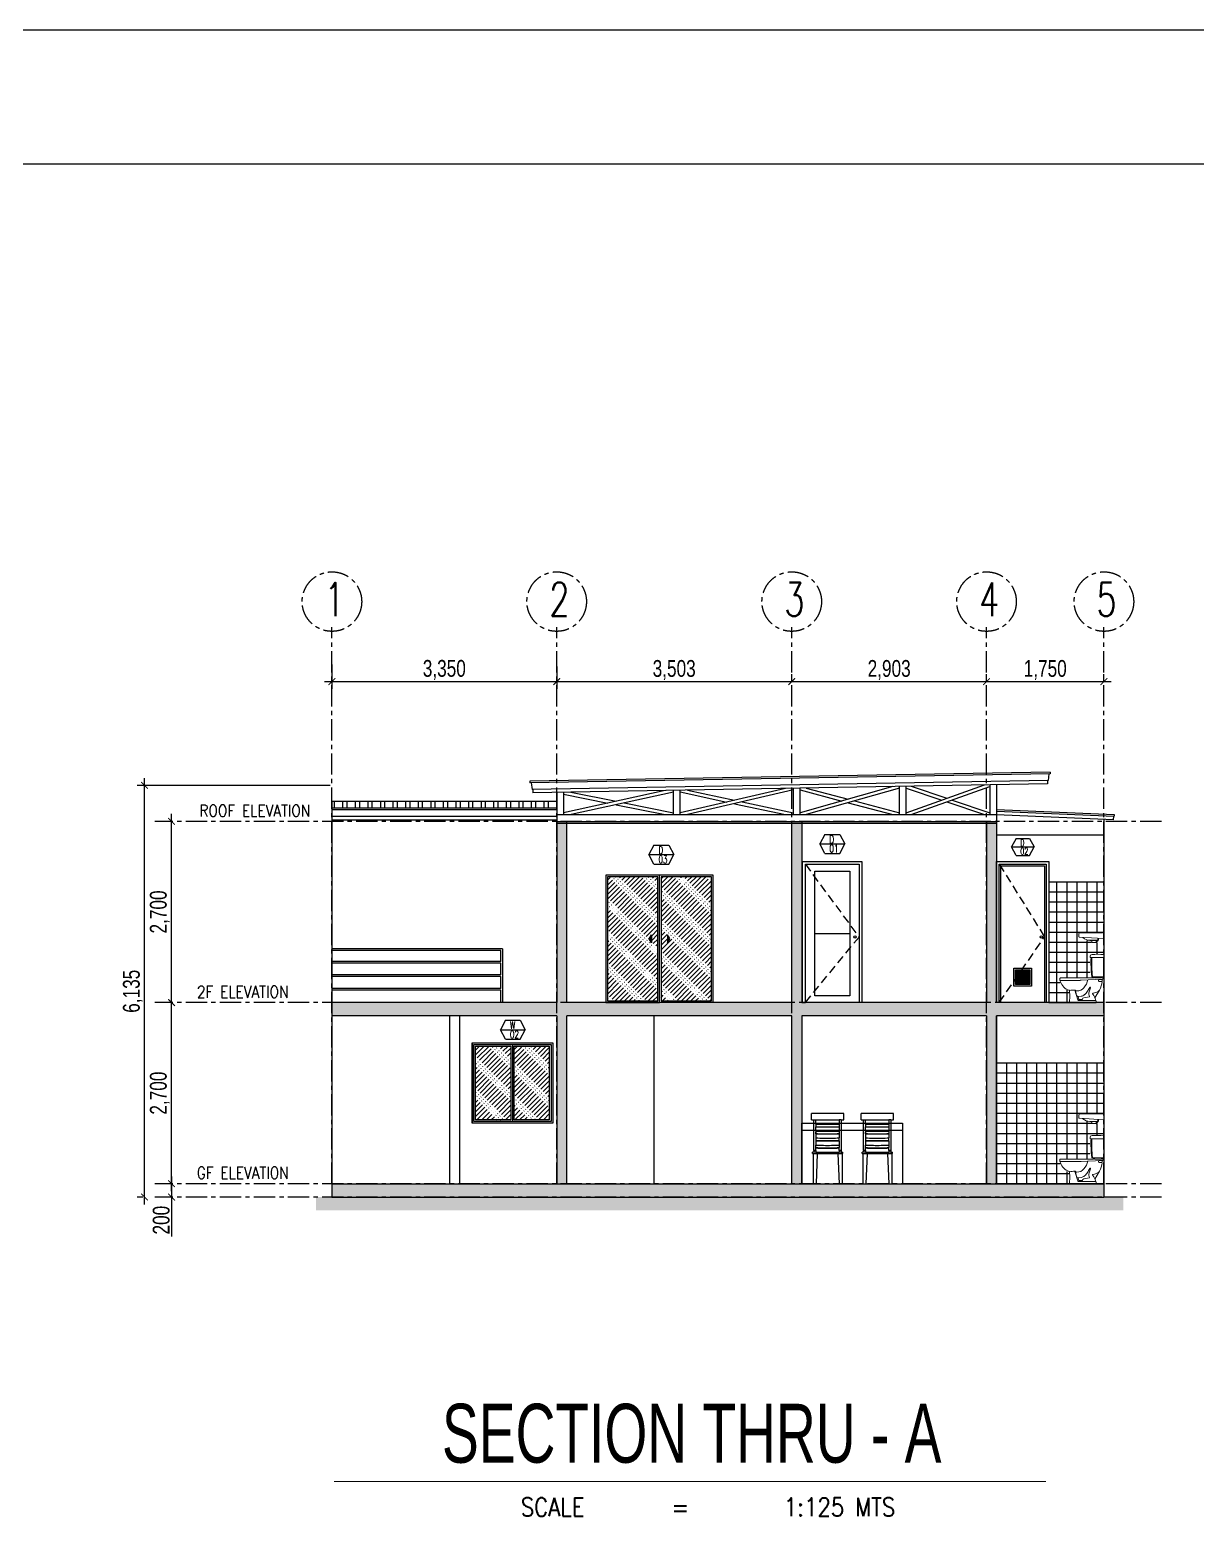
# Model space of a CAD drawing. Header units: millimetres. Extents: x -248340 to 456025, y 261499 to 1049645.
# Drawn here: x -99837 to -82436, y 400878 to 423032 of the extents above; entities that cross this region are included whole.
import ezdxf
from ezdxf.enums import TextEntityAlignment as Align

# ---------------------------------------------------------------- set-up
doc = ezdxf.new("R2010")
doc.units = ezdxf.units.MM
doc.header["$LTSCALE"] = 8
doc.header["$MEASUREMENT"] = 0
doc.header["$PDMODE"] = 3
doc.header["$PDSIZE"] = 0.3125
for name, pattern in [('CENTER', [50.8, 31.75, -6.35, 6.35, -6.35]), ('CONTINOUS', [0]), ('DASHED', [19.05, 12.7, -6.35])]:
    doc.linetypes.add(name, pattern=pattern)
doc.layers.get('0').update_dxf_attribs({"linetype": 'CONTINUOUS'})
doc.layers.get('DEFPOINTS').update_dxf_attribs({"color": 8, "linetype": 'CONTINUOUS'})
for name, color, linetype, lineweight in [('01', 1, 'CONTINUOUS', 0), ('ARTEFACTOS SANITARIOS', 1, 'CONTINUOUS', 0), ('DIM', 2, 'CONTINUOUS', 25), ('S_wall', 251, 'CONTINUOUS', 0)]:
    doc.layers.add(name, color=color, linetype=linetype, lineweight=lineweight)
for name, color, linetype in [('ar_furniture', 6, 'CONTINOUS'), ('ar_grid', 10, 'CENTER'), ('AR_ROOF', 7, 'CONTINUOUS'), ('ar_wall', 7, 'CONTINOUS'), ('MARK', 7, 'CONTINUOUS'), ('TEXT', 2, 'CONTINUOUS')]:
    doc.layers.add(name, color=color, linetype=linetype)
doc.layers.add('mv', color=30, linetype='CONTINUOUS', plot=False)
doc.styles.add('EN-SCL-DIM', font='swisscl.ttf')
doc.styles.add('ROMANS', font='ROMANS', dxfattribs={"width": 0.8, "bigfont": 'BIGFONT'})
doc.styles.get("Standard").update_dxf_attribs({"font": 'txt.shx', "width": 0.7, "bigfont": 'extfont.shx'})
doc.dimstyles.new('SC50', dxfattribs={"dimscale": 0.5, "dimtxt": 250, "dimasz": 200, "dimexe": 220, "dimexo": 50, "dimgap": 50, "dimtad": 1, "dimdec": 0, "dimrnd": 1, "dimzin": 0, "dimdsep": 46, "dimlunit": 6, "dimtxsty": 'EN-SCL-DIM', "dimblk": 'ARCHTICK', "dimcen": 100, "dimdle": 220, "dimclrd": 1, "dimclre": 1, "dimclrt": 3, "dimadec": 0, "dimazin": 0, "dimtfac": 1, "dimtdec": 0, "dimtofl": 0, "dimtmove": 0, "dimatfit": 3, "dimldrblk": 'OPEN90', "dimfxl": 1, "dimtolj": 1, "dimtzin": 0, "dimarcsym": 1})
pattern_1 = [(95, (-142353.13, 784341.83), (137.888, 115.70177), [18.75, -206.25]), (40, (-142353.13, 784341.83), (-157.49804, 108.44204), [15, -165]), (145.451444, (-142341.64, 784351.47), (-19.61004, 224.143805), [15.93505, -175.28553]), (91.1842, (-142388.49, 784377.18), (217.92335, 159.40344), [28.125, -309.375]), (141.635635, (-142370.33, 784390.47), (-6.97502, 337.42792), [23.90259, -262.92844]), (36.18416, (-142388.5, 784377.18), (-6.97502, 337.42792), [22.5, -247.5]), (66, (-142361.97, 784386.02), (176.692893, 34.34562), [18.75, -206.25]), (11, (-142361.97, 784386.02), (-85.17715, 171.20211), [15, -165]), (116.451445, (-142347.25, 784388.88), (91.51574, 205.54773), [15.93505, -175.28553]), (82.5, (-142353.13, 784341.826), (-56.698296, 60.997454), [0, -163, 0, -167.5, 0, -165.625]), (52.5, (-142353.13, 784341.83), (-23.218236, 116.227362), [0, -95.5, 0, -159.25, 0, -63.125]), (12.5, (-142392.55, 784302.405), (98.354542, 90.38019), [0, -62.5, 0, -195, 0, -258.75]), (2.5, (-142410.23, 784284.73), (85.397496, 120.78995), [0, -81.25, 0, -129.5, 0, -183.75])]
pattern_2 = [(45, (-142353.13, 784341.826), (-35.355339, 35.355339), [240, -30, 5, -30, 5, -30])]

# ---------------------------------------------------------------- blocks, each defined once
blk = doc.blocks.new('_ArchTick')
at = {"color": 0, "linetype": 'ByBlock', "const_width": 0.15}
blk.add_lwpolyline([(-0.5, -0.5), (0.5, 0.5)], dxfattribs=at)
blk = doc.blocks.new('*D1117')
at = {"layer": 'DEFPOINTS', "color": 0, "ltscale": 1.25, "transparency": 16777216}
for p in [(-97724, 408534), (-97724, 408534), (-97724, 405834)]:
    blk.add_point(p, dxfattribs=at)
at = {"layer": 'DIM', "color": 1, "lineweight": -2, "ltscale": 1.25, "transparency": 16777216}
for p, q in [((-97749, 408534), (-97834, 408534)), ((-97724, 405724), (-97724, 408644)), ((-97749, 405834), (-97834, 405834))]:
    blk.add_line(p, q, dxfattribs=at)
at = {"layer": 'DIM', "color": 1, "lineweight": -2, "ltscale": 1.25, "transparency": 16777216, "xscale": 100, "yscale": 100, "zscale": 100}
for p, rotation in [((-97724, 408534), 90), ((-97724, 405834), 270)]:
    blk.add_blockref('_ArchTick', p, dxfattribs=dict(at, rotation=rotation))
at = {"layer": 'DIM', "color": 3, "ltscale": 1.25, "transparency": 16777216, "insert": (-97898, 407184), "char_height": 125, "attachment_point": 5, "rotation": 90, "style": 'EN-SCL-DIM'}
blk.add_mtext('\\A1;{\\H2x;2,700}', dxfattribs=at)
blk = doc.blocks.new('_Open90')
at = {"color": 0, "linetype": 'ByBlock', "lineweight": -2}
for p, q in [((0, 0), (-1, 0)), ((-0.5, 0.5), (0, 0)), ((0, 0), (-0.5, -0.5))]:
    blk.add_line(p, q, dxfattribs=at)
blk = doc.blocks.new('*D1118')
at = {"layer": 'DEFPOINTS', "color": 0, "ltscale": 1.25, "transparency": 16777216}
for p in [(-97724, 411234), (-97724, 411234), (-97724, 408534)]:
    blk.add_point(p, dxfattribs=at)
at = {"layer": 'DIM', "color": 1, "lineweight": -2, "ltscale": 1.25, "transparency": 16777216}
for p, q in [((-97749, 411234), (-97834, 411234)), ((-97724, 408424), (-97724, 411344)), ((-97749, 408534), (-97834, 408534))]:
    blk.add_line(p, q, dxfattribs=at)
at = {"layer": 'DIM', "color": 1, "lineweight": -2, "ltscale": 1.25, "transparency": 16777216, "xscale": 100, "yscale": 100, "zscale": 100}
for p, rotation in [((-97724, 411234), 90), ((-97724, 408534), 270)]:
    blk.add_blockref('_ArchTick', p, dxfattribs=dict(at, rotation=rotation))
at = {"layer": 'DIM', "color": 3, "ltscale": 1.25, "transparency": 16777216, "insert": (-97898, 409884), "char_height": 125, "attachment_point": 5, "rotation": 90, "style": 'EN-SCL-DIM'}
blk.add_mtext('\\A1;{\\H2x;2,700}', dxfattribs=at)
blk = doc.blocks.new('*D1119')
at = {"layer": 'DEFPOINTS', "color": 0, "ltscale": 1.25, "transparency": 16777216}
for p in [(-98126, 411770), (-95333, 411770), (-98126, 405635)]:
    blk.add_point(p, dxfattribs=at)
at = {"layer": 'DIM', "color": 1, "lineweight": -2, "ltscale": 1.25, "transparency": 16777216}
for p, q in [((-98126, 405525), (-98126, 411880)), ((-95358, 411770), (-98236, 411770)), ((-98151, 405635), (-98236, 405635))]:
    blk.add_line(p, q, dxfattribs=at)
at = {"layer": 'DIM', "color": 1, "lineweight": -2, "ltscale": 1.25, "transparency": 16777216, "xscale": 100, "yscale": 100, "zscale": 100}
for p, rotation in [((-98126, 411770), 90), ((-98126, 405635), 270)]:
    blk.add_blockref('_ArchTick', p, dxfattribs=dict(at, rotation=rotation))
at = {"layer": 'DIM', "color": 3, "ltscale": 1.25, "transparency": 16777216, "insert": (-98300, 408702), "char_height": 125, "attachment_point": 5, "rotation": 90, "style": 'EN-SCL-DIM'}
blk.add_mtext('\\A1;{\\H2x;6,135}', dxfattribs=at)
blk = doc.blocks.new('A$C107202A6')
at = {"layer": '01', "linetype": 'Continuous', "ltscale": 20}
for p, q in [((0, 164), (0, 66)), ((3, 63), (401, 88)), ((5, 169), (10, 169)), ((17, 169), (17, 169)), ((27, 159), (397, 159)), ((89, 46), (87, 68)), ((100, 48), (98, 69)), ((103, 22), (123, 10)), ((109, 33), (120, 27)), ((119, 37), (232, 37)), ((120, 35), (230, 35)), ((126, 19), (127, 9)), ((130, 0), (196, 0)), ((199, 27), (199, 2)), ((231, 36), (231, 35)), ((401, 88), (348, 82)), ((410, 146), (410, 97))]:
    blk.add_line(p, q, dxfattribs=at)
for centre, radius, start, end in [((5, 164), 5, 90, 180), ((2, 66), 2.5, 180, 273.5), ((10, 159), 10, 30, 90), ((27, 169), 10, 210, 270), ((117, 46), 28, 180.6096, 240), ((120, 50), 20, 185.6892, 238.2264), ((120, 50), 20, 185.6892, 211.9747), ((111, 47), 10, 200.5494, 263.2998), ((111, 45), 10, 211.9747, 264.7883), ((116, 95), 58.7, 263.2998, 272.9882), ((122, 165), 131, 264.7883, 268.7176), ((115, 17), 11.2, 10.3668, 61.0602), ((118, 2), 10, 3.9081, 60), ((130, 2), 2.5, 183.9081, 270), ((196, 2), 2.5, 270, 358.5137), ((207, 27), 7.5, 90, 178.5137), ((230, 36), 1, 270, 0.8832), ((232, 36), 1, 92.1679, 180.8832), ((225, 216), 180, 272.1679, 310.5262), ((349, 72), 10, 96, 130.5262), ((397, 146), 12.7, 0, 90), ((400, 97), 9.5, 273.5, 0)]:
    blk.add_arc(centre, radius, start, end, dxfattribs=at)
blk = doc.blocks.new('Inod_Hydra lateral')
at = {"linetype": 'Continuous'}
for p, q in [((-0.315, 0.676), (-0.315, 0.712)), ((-0.315, 0.671), (-0.315, 0.398)), ((-0.312, 0.673), (-0.107, 0.673)), ((-0.312, 0.673), (-0.123, 0.673)), ((-0.303, 0.386), (-0.138, 0.386)), ((-0.298, 0.354), (-0.298, 0.379)), ((0.024, 0.335), (-0.293, 0.349)), ((-0.289, 0.347), (-0.289, 0.349)), ((-0.245, 0.347), (-0.289, 0.347)), ((-0.285, 0.316), (-0.245, 0.316)), ((-0.273, 0.369), (-0.184, 0.369)), ((-0.235, 0.326), (-0.235, 0.337)), ((-0.15, 0.369), (0.331, 0.369)), ((0.343, 0.333), (0.039, 0.333)), ((-0.25, 0.189), (-0.181, 0.07)), ((0.199, 0), (-0.199, 0)), ((0.063, 0.034), (-0.191, 0.034)), ((-0.015, 0.073), (-0.099, 0.088)), ((0.054, 0.049), (0.013, 0.049)), ((0.026, 0.095), (0.079, 0.09)), ((0.058, 0.052), (0.069, 0.088)), ((0.075, 0.043), (0.117, 0.186)), ((0.088, 0.175), (0.101, 0.175)), ((0.115, 0.187), (0.106, 0.177)), ((0.195, 0.109), (0.197, 0.176)), ((0.199, 0), (0.195, 0.109))]:
    blk.add_line(p, q, dxfattribs=at)
for centre, radius, start, end in [((-0.308, 0.712), 0.0065, 94.1046, 180), ((-0.312, 0.676), 0.0025, 180, 270), ((-0.312, 0.671), 0.0025, 90, 180), ((-0.214, -0.604), 1.325, 86.6843, 94.1046), ((-2.14, 0.599), 2.008, 354.0535, 2.1008), ((-0.138, 0.692), 0.0274, 16.132, 88.9929), ((-2.129, 0.599), 2.008, 354.0535, 2.1008), ((-0.135, 0.694), 0.0245, 300.4592, 301.0027), ((-0.197, 0.673), 0.09, 0, 17.3904), ((-0.303, 0.398), 0.012, 180, 270), ((-0.291, 0.379), 0.0065, 357.5731, 186.7437), ((-0.293, 0.354), 0.005, 180, 267.5), ((-0.249, 0.336), 0.0409, 164.0001, 208.7742), ((-0.272, 0.381), 0.0125, 189.9672, 266.0547), ((0.007, 0.328), 0.293, 182.4709, 208.4948), ((-0.245, 0.337), 0.01, 0, 87.5), ((-0.245, 0.326), 0.01, 270, 0), ((-0.184, 0.379), 0.0107, 267.3041, 7.4657), ((-0.167, 0.38), 0.00557, 7.9882, 175.8253), ((-0.151, 0.38), 0.0113, 174.2074, 271.3864), ((-0.138, 0.392), 0.006, 270, 354.0535), ((-0.108, 0.226), 0.0064, 30, 198), ((0.248, 0.302), 0.37, 192.2584, 201.9391), ((0.742, 0.677), 0.956, 207.9867, 212.0133), ((0.198, 0.406), 0.281, 193.424, 220.8288), ((0.083, 0.301), 0.126, 218.5782, 272.247), ((0.025, 0.302), 0.0331, 72.2543, 91.3308), ((0.039, 0.344), 0.0107, 250.6238, 271.3268), ((0.149, 0.371), 0.194, 286.31, 342.3541), ((0.332, 0.36), 0.00924, 15.4286, 97.0264), ((0.38, 0.302), 0.048, 142.8736, 168.465), ((0.281, 0.344), 0.0625, 350.5054, 16.9979), ((0.338, 0.334), 0.005, 322.8736, 350.5054), ((-0.205, 0.213), 0.051, 208.4948, 243.8789), ((-0.08, 0.469), 0.336, 243.8789, 257.5583), ((-0.087, 0.002), 0.112, 161.5555, 180.8176), ((-0.191, 0.036), 0.0025, 105.7222, 161.5555), ((-0.192, 0.041), 0.0025, 285.7222, 348.5447), ((-0.001, 0.002), 0.192, 139.5225, 168.5447), ((-0.154, 0.133), 0.0085, 319.5225, 77.5583), ((-0.098, 0.09), 0.0025, 144.6063, 260), ((-0.157, 0.132), 0.069, 324.6063, 27.6807), ((0.102, 0.269), 0.198, 210, 229.3607), ((0.034, 0.179), 0.0845, 224.6343, 265), ((-0.019, 0.049), 0.025, 14.0297, 80), ((0.013, 0.056), 0.008, 194.0297, 270), ((0.054, 0.053), 0.005, 270, 344), ((0.063, 0.046), 0.0125, 270, 344), ((0.066, 0.089), 0.0025, 344, 85), ((0.079, 0.097), 0.0075, 265, 337.5224), ((-0.288, 0.24), 0.402, 338.8606, 350.6878), ((0.101, 0.183), 0.0075, 271.1235, 316.6131), ((0.12, 0.181), 0.0075, 90.8027, 127.232), ((0.125, -0.203), 0.391, 79.0808, 90.8027), ((0.207, 0.176), 0.0095, 113.3794, 178)]:
    blk.add_arc(centre, radius, start, end, dxfattribs=at)
blk = doc.blocks.new('door1')
at = {"layer": 'AR_ROOF', "linetype": 'DASHED', "ltscale": 1.25}
for p in [(61783, -376434), (61784, -378494)]:
    blk.add_line(p, (62583, -377518), dxfattribs=at)
at = {"layer": 'ar_wall', "ltscale": 1.25}
for p, q in [((61743, -378496), (61743, -376394)), ((61743, -376394), (62623, -376394)), ((62623, -376394), (62623, -378496)), ((61783, -378496), (61783, -376434)), ((61783, -376434), (62583, -376434)), ((61924, -378394), (61924, -376534)), ((61924, -376534), (62444, -376534)), ((62444, -376534), (62444, -378394)), ((62583, -376434), (62583, -378496)), ((61924, -377464), (62444, -377464)), ((62623, -378496), (61743, -378496)), ((62444, -378394), (61924, -378394))]:
    blk.add_line(p, q, dxfattribs=at)
blk.add_circle((62522, -377517), 17.6, dxfattribs=at)
blk = doc.blocks.new('A$C7e3faef8')
at = {"layer": 'ar_furniture'}
for p, q in [((0, 0.953), (0, 1.045)), ((0.483, 1.045), (0, 1.045)), ((0, 0.953), (0.038, 0.953)), ((0.038, 0.493), (0.038, 0.953)), ((0.038, 0.953), (0.067, 0.953)), ((0.067, 0.886), (0.067, 0.953)), ((0.067, 0.953), (0.416, 0.953)), ((0.416, 0.953), (0.416, 0.683)), ((0.444, 0.953), (0.416, 0.953)), ((0.444, 0.953), (0.483, 0.953)), ((0.444, 0.953), (0.444, 0.493)), ((0.483, 0.953), (0.483, 1.045)), ((0.065, 0.746), (0.065, 0.768)), ((0.067, 0.886), (0.094, 0.885)), ((0.067, 0.886), (0.067, 0.848)), ((0.067, 0.848), (0.094, 0.847)), ((0.067, 0.847), (0.067, 0.848)), ((0.067, 0.847), (0.094, 0.846)), ((0.067, 0.784), (0.067, 0.847)), ((0.067, 0.784), (0.094, 0.783)), ((0.067, 0.784), (0.067, 0.746)), ((0.067, 0.746), (0.094, 0.746)), ((0.067, 0.744), (0.067, 0.746)), ((0.067, 0.744), (0.094, 0.743)), ((0.067, 0.744), (0.067, 0.683)), ((0.067, 0.683), (0.096, 0.682)), ((0.067, 0.683), (0.067, 0.646)), ((0.094, 0.885), (0.123, 0.885)), ((0.094, 0.847), (0.123, 0.847)), ((0.094, 0.846), (0.123, 0.846)), ((0.094, 0.783), (0.123, 0.783)), ((0.094, 0.746), (0.123, 0.745)), ((0.094, 0.743), (0.123, 0.742)), ((0.096, 0.682), (0.125, 0.681)), ((0.123, 0.885), (0.152, 0.885)), ((0.123, 0.847), (0.152, 0.847)), ((0.123, 0.846), (0.152, 0.846)), ((0.123, 0.783), (0.152, 0.782)), ((0.123, 0.745), (0.152, 0.745)), ((0.123, 0.742), (0.152, 0.742)), ((0.125, 0.681), (0.154, 0.68)), ((0.152, 0.885), (0.181, 0.885)), ((0.152, 0.847), (0.181, 0.847)), ((0.152, 0.846), (0.181, 0.846)), ((0.152, 0.782), (0.181, 0.782)), ((0.152, 0.745), (0.181, 0.744)), ((0.152, 0.742), (0.181, 0.741)), ((0.154, 0.68), (0.183, 0.68)), ((0.181, 0.885), (0.21, 0.885)), ((0.181, 0.847), (0.21, 0.847)), ((0.181, 0.846), (0.21, 0.846)), ((0.181, 0.782), (0.21, 0.782)), ((0.181, 0.744), (0.21, 0.744)), ((0.181, 0.741), (0.21, 0.741)), ((0.183, 0.68), (0.212, 0.679)), ((0.21, 0.885), (0.24, 0.885)), ((0.21, 0.847), (0.24, 0.847)), ((0.21, 0.846), (0.24, 0.846)), ((0.21, 0.782), (0.24, 0.782)), ((0.21, 0.744), (0.24, 0.744)), ((0.21, 0.741), (0.24, 0.741)), ((0.212, 0.679), (0.241, 0.679)), ((0.24, 0.885), (0.269, 0.885)), ((0.24, 0.847), (0.269, 0.847)), ((0.24, 0.846), (0.269, 0.846)), ((0.24, 0.782), (0.269, 0.782)), ((0.24, 0.744), (0.269, 0.744)), ((0.24, 0.741), (0.269, 0.741)), ((0.241, 0.679), (0.271, 0.679)), ((0.269, 0.885), (0.298, 0.885)), ((0.269, 0.847), (0.298, 0.847)), ((0.269, 0.846), (0.298, 0.846)), ((0.269, 0.782), (0.298, 0.782)), ((0.269, 0.744), (0.298, 0.744)), ((0.269, 0.741), (0.298, 0.741)), ((0.271, 0.679), (0.3, 0.68)), ((0.298, 0.885), (0.327, 0.885)), ((0.298, 0.847), (0.327, 0.847)), ((0.298, 0.846), (0.327, 0.846)), ((0.298, 0.782), (0.327, 0.782)), ((0.298, 0.744), (0.327, 0.745)), ((0.298, 0.741), (0.327, 0.742)), ((0.3, 0.68), (0.329, 0.68)), ((0.327, 0.885), (0.356, 0.885)), ((0.327, 0.847), (0.356, 0.847)), ((0.327, 0.846), (0.356, 0.846)), ((0.327, 0.782), (0.356, 0.783)), ((0.327, 0.745), (0.356, 0.745)), ((0.327, 0.742), (0.356, 0.742)), ((0.329, 0.68), (0.358, 0.681)), ((0.356, 0.885), (0.385, 0.885)), ((0.356, 0.847), (0.385, 0.847)), ((0.356, 0.846), (0.385, 0.846)), ((0.356, 0.783), (0.385, 0.783)), ((0.356, 0.745), (0.385, 0.746)), ((0.356, 0.742), (0.385, 0.743)), ((0.358, 0.681), (0.387, 0.682)), ((0.385, 0.885), (0.414, 0.886)), ((0.385, 0.847), (0.414, 0.848)), ((0.385, 0.846), (0.414, 0.847)), ((0.385, 0.783), (0.414, 0.784)), ((0.385, 0.746), (0.414, 0.746)), ((0.385, 0.743), (0.414, 0.744)), ((0.387, 0.682), (0.416, 0.683)), ((0.414, 0.886), (0.414, 0.848)), ((0.414, 0.847), (0.414, 0.848)), ((0.414, 0.784), (0.414, 0.746)), ((0.414, 0.744), (0.414, 0.746)), ((0.416, 0.646), (0.416, 0.683)), ((0.016, 0.451), (0.016, 0.47)), ((0.038, 0.47), (0.016, 0.47)), ((0.016, 0.451), (0.026, 0.451)), ((0.026, 0.451), (0.089, 0.451)), ((0.026, 0.451), (0.026, 0)), ((0.067, 0.493), (0.038, 0.493)), ((0.038, 0.493), (0.038, 0.47)), ((0.067, 0.47), (0.038, 0.47)), ((0.067, 0.646), (0.096, 0.645)), ((0.067, 0.646), (0.067, 0.641)), ((0.067, 0.641), (0.096, 0.64)), ((0.067, 0.641), (0.067, 0.576)), ((0.067, 0.576), (0.096, 0.575)), ((0.067, 0.54), (0.067, 0.576)), ((0.067, 0.54), (0.096, 0.538)), ((0.067, 0.534), (0.067, 0.54)), ((0.067, 0.534), (0.096, 0.532)), ((0.067, 0.493), (0.067, 0.534)), ((0.067, 0.493), (0.067, 0.47)), ((0.067, 0.47), (0.416, 0.47)), ((0.089, 0.451), (0.07, 0)), ((0.089, 0.451), (0.393, 0.451)), ((0.096, 0.645), (0.125, 0.644)), ((0.096, 0.64), (0.125, 0.639)), ((0.096, 0.575), (0.125, 0.573)), ((0.096, 0.538), (0.125, 0.537)), ((0.096, 0.532), (0.125, 0.531)), ((0.125, 0.644), (0.154, 0.643)), ((0.125, 0.639), (0.154, 0.639)), ((0.125, 0.573), (0.154, 0.572)), ((0.125, 0.537), (0.154, 0.536)), ((0.125, 0.531), (0.154, 0.53)), ((0.154, 0.643), (0.183, 0.643)), ((0.154, 0.639), (0.183, 0.638)), ((0.154, 0.572), (0.183, 0.572)), ((0.154, 0.536), (0.183, 0.535)), ((0.154, 0.53), (0.183, 0.529)), ((0.183, 0.643), (0.212, 0.642)), ((0.183, 0.638), (0.212, 0.638)), ((0.183, 0.572), (0.212, 0.571)), ((0.183, 0.535), (0.212, 0.535)), ((0.183, 0.529), (0.212, 0.529)), ((0.212, 0.642), (0.241, 0.642)), ((0.212, 0.638), (0.241, 0.638)), ((0.212, 0.571), (0.241, 0.571)), ((0.212, 0.535), (0.241, 0.535)), ((0.212, 0.529), (0.241, 0.529)), ((0.241, 0.642), (0.271, 0.642)), ((0.241, 0.638), (0.271, 0.638)), ((0.241, 0.571), (0.271, 0.571)), ((0.241, 0.535), (0.271, 0.535)), ((0.241, 0.529), (0.271, 0.529)), ((0.271, 0.642), (0.3, 0.643)), ((0.271, 0.638), (0.3, 0.638)), ((0.271, 0.571), (0.3, 0.572)), ((0.271, 0.535), (0.3, 0.535)), ((0.271, 0.529), (0.3, 0.529)), ((0.3, 0.643), (0.329, 0.643)), ((0.3, 0.638), (0.329, 0.639)), ((0.3, 0.572), (0.329, 0.572)), ((0.3, 0.535), (0.329, 0.536)), ((0.3, 0.529), (0.329, 0.53)), ((0.329, 0.643), (0.358, 0.644)), ((0.329, 0.639), (0.358, 0.639)), ((0.329, 0.572), (0.358, 0.573)), ((0.329, 0.536), (0.358, 0.537)), ((0.329, 0.53), (0.358, 0.531)), ((0.358, 0.644), (0.387, 0.645)), ((0.358, 0.639), (0.387, 0.64)), ((0.358, 0.573), (0.387, 0.575)), ((0.358, 0.537), (0.387, 0.538)), ((0.358, 0.531), (0.387, 0.532)), ((0.387, 0.645), (0.416, 0.646)), ((0.387, 0.64), (0.416, 0.641)), ((0.387, 0.575), (0.416, 0.576)), ((0.387, 0.538), (0.416, 0.54)), ((0.387, 0.532), (0.416, 0.534)), ((0.393, 0.451), (0.413, 0)), ((0.393, 0.451), (0.457, 0.451)), ((0.416, 0.641), (0.416, 0.646)), ((0.416, 0.641), (0.416, 0.576)), ((0.416, 0.576), (0.416, 0.54)), ((0.416, 0.534), (0.416, 0.54)), ((0.416, 0.493), (0.416, 0.534)), ((0.416, 0.493), (0.416, 0.47)), ((0.444, 0.493), (0.416, 0.493)), ((0.444, 0.47), (0.416, 0.47)), ((0.444, 0.493), (0.444, 0.47)), ((0.444, 0.47), (0.467, 0.47)), ((0.457, 0.451), (0.457, 0)), ((0.457, 0.451), (0.467, 0.451)), ((0.467, 0.451), (0.467, 0.47)), ((0.026, 0), (0.07, 0)), ((0.413, 0), (0.457, 0))]:
    blk.add_line(p, q, dxfattribs=at)
blk = doc.blocks.new('D2')
at = {"layer": 'AR_ROOF', "linetype": 'DASHED', "ltscale": 1.25}
for p in [(65795, -376434), (65795, -378494)]:
    blk.add_line(p, (66470, -377518), dxfattribs=at)
at = {"layer": 'ar_wall', "ltscale": 1.25}
for p, q in [((65755, -378496), (65755, -376394)), ((65755, -376394), (66535, -376394)), ((66535, -376394), (66535, -378496)), ((65795, -378496), (65795, -376434)), ((65795, -376434), (66495, -376434)), ((65820, -378496), (65820, -376459)), ((65820, -376459), (66470, -376459)), ((66470, -376459), (66470, -378496)), ((66495, -376434), (66495, -378496)), ((66039, -378022), (66251, -378022)), ((66039, -378036), (66251, -378036)), ((66039, -378050), (66251, -378050)), ((66039, -378065), (66251, -378065)), ((66039, -378079), (66251, -378079)), ((66039, -378093), (66251, -378093)), ((66039, -378108), (66251, -378108)), ((66039, -378122), (66251, -378122)), ((66039, -378137), (66251, -378137)), ((66039, -378151), (66251, -378151)), ((66039, -378165), (66251, -378165)), ((66039, -378180), (66251, -378180)), ((66039, -378194), (66251, -378194)), ((66039, -378208), (66251, -378208)), ((66039, -378223), (66251, -378223)), ((66535, -378496), (65755, -378496))]:
    blk.add_line(p, q, dxfattribs=at)
for points in [[(66014, -377982), (66276, -377982), (66276, -378251), (66014, -378251)], [(66039, -378007), (66251, -378007), (66251, -378226), (66039, -378226)]]:
    blk.add_lwpolyline(points, close=True, dxfattribs=at)
blk.add_circle((66422, -377517), 17.6, dxfattribs=at)
blk = doc.blocks.new('*D1126')
at = {"layer": 'DEFPOINTS', "color": 0, "ltscale": 1.25, "transparency": 16777216}
for p in [(-97724, 405834), (-97724, 405634), (-97724, 405634)]:
    blk.add_point(p, dxfattribs=at)
at = {"layer": 'DIM', "color": 1, "lineweight": -2, "ltscale": 1.25, "transparency": 16777216}
for p, q in [((-97724, 405944), (-97724, 405634)), ((-97749, 405834), (-97834, 405834)), ((-97749, 405634), (-97834, 405634)), ((-97724, 405634), (-97724, 405048))]:
    blk.add_line(p, q, dxfattribs=at)
at = {"layer": 'DIM', "color": 1, "lineweight": -2, "ltscale": 1.25, "transparency": 16777216, "xscale": 100, "yscale": 100, "zscale": 100}
for p, rotation in [((-97724, 405834), 90), ((-97724, 405634), 270)]:
    blk.add_blockref('_ArchTick', p, dxfattribs=dict(at, rotation=rotation))
at = {"layer": 'DIM', "color": 3, "ltscale": 1.25, "transparency": 16777216, "insert": (-97877, 405291), "char_height": 125, "attachment_point": 5, "rotation": 90, "style": 'EN-SCL-DIM'}
blk.add_mtext('\\A1;{\\H2x;200}', dxfattribs=at)
blk = doc.blocks.new('*D1120')
at = {"layer": 'DEFPOINTS', "color": 0, "ltscale": 1.25, "transparency": 16777216}
for p in [(-95333, 413597), (-91983, 413566), (-91983, 413317)]:
    blk.add_point(p, dxfattribs=at)
at = {"layer": 'DIM', "color": 1, "lineweight": -2, "ltscale": 1.25, "transparency": 16777216}
for p, q in [((-95333, 413572), (-95333, 413207)), ((-91983, 413541), (-91983, 413207)), ((-95443, 413317), (-91873, 413317))]:
    blk.add_line(p, q, dxfattribs=at)
at = {"layer": 'DIM', "color": 1, "lineweight": -2, "ltscale": 1.25, "transparency": 16777216, "xscale": 100, "yscale": 100, "zscale": 100, "rotation": 180}
blk.add_blockref('_ArchTick', (-95333, 413317), dxfattribs=at)
at = {"layer": 'DIM', "color": 1, "lineweight": -2, "ltscale": 1.25, "transparency": 16777216, "xscale": 100, "yscale": 100, "zscale": 100}
blk.add_blockref('_ArchTick', (-91983, 413317), dxfattribs=at)
at = {"layer": 'DIM', "color": 3, "ltscale": 1.25, "transparency": 16777216, "insert": (-93658, 413491), "char_height": 125, "attachment_point": 5, "style": 'EN-SCL-DIM'}
blk.add_mtext('\\A1;{\\H2x;3,350}', dxfattribs=at)
blk = doc.blocks.new('*D1127')
at = {"layer": 'DEFPOINTS', "color": 0, "ltscale": 1.25, "transparency": 16777216}
for p in [(-91983, 413317), (-88480, 413317), (-88480, 413317)]:
    blk.add_point(p, dxfattribs=at)
at = {"layer": 'DIM', "color": 1, "lineweight": -2, "ltscale": 1.25, "transparency": 16777216}
for p, q in [((-88480, 413342), (-88480, 413427)), ((-92093, 413317), (-88370, 413317)), ((-91983, 413292), (-91983, 413207))]:
    blk.add_line(p, q, dxfattribs=at)
at = {"layer": 'DIM', "color": 1, "lineweight": -2, "ltscale": 1.25, "transparency": 16777216, "xscale": 100, "yscale": 100, "zscale": 100, "rotation": 180}
blk.add_blockref('_ArchTick', (-91983, 413317), dxfattribs=at)
at = {"layer": 'DIM', "color": 1, "lineweight": -2, "ltscale": 1.25, "transparency": 16777216, "xscale": 100, "yscale": 100, "zscale": 100}
blk.add_blockref('_ArchTick', (-88480, 413317), dxfattribs=at)
at = {"layer": 'DIM', "color": 3, "ltscale": 1.25, "transparency": 16777216, "insert": (-90232, 413490), "char_height": 125, "attachment_point": 5, "style": 'EN-SCL-DIM'}
blk.add_mtext('\\A1;{\\H2x;3,503}', dxfattribs=at)
blk = doc.blocks.new('*D1128')
at = {"layer": 'DEFPOINTS', "color": 0, "ltscale": 1.25, "transparency": 16777216}
for p in [(-88480, 413317), (-85577, 413317), (-85577, 413317)]:
    blk.add_point(p, dxfattribs=at)
at = {"layer": 'DIM', "color": 1, "lineweight": -2, "ltscale": 1.25, "transparency": 16777216}
for p, q in [((-88480, 413342), (-88480, 413427)), ((-85577, 413342), (-85577, 413427)), ((-88590, 413317), (-85467, 413317))]:
    blk.add_line(p, q, dxfattribs=at)
at = {"layer": 'DIM', "color": 1, "lineweight": -2, "ltscale": 1.25, "transparency": 16777216, "xscale": 100, "yscale": 100, "zscale": 100, "rotation": 180}
blk.add_blockref('_ArchTick', (-88480, 413317), dxfattribs=at)
at = {"layer": 'DIM', "color": 1, "lineweight": -2, "ltscale": 1.25, "transparency": 16777216, "xscale": 100, "yscale": 100, "zscale": 100}
blk.add_blockref('_ArchTick', (-85577, 413317), dxfattribs=at)
at = {"layer": 'DIM', "color": 3, "ltscale": 1.25, "transparency": 16777216, "insert": (-87028, 413490), "char_height": 125, "attachment_point": 5, "style": 'EN-SCL-DIM'}
blk.add_mtext('\\A1;{\\H2x;2,903}', dxfattribs=at)
blk = doc.blocks.new('*D1129')
at = {"layer": 'DEFPOINTS', "color": 0, "ltscale": 1.25, "transparency": 16777216}
for p in [(-85577, 413317), (-83827, 413317), (-83827, 413317)]:
    blk.add_point(p, dxfattribs=at)
at = {"layer": 'DIM', "color": 1, "lineweight": -2, "ltscale": 1.25, "transparency": 16777216}
for p, q in [((-85577, 413342), (-85577, 413427)), ((-83827, 413342), (-83827, 413427)), ((-85687, 413317), (-83717, 413317))]:
    blk.add_line(p, q, dxfattribs=at)
at = {"layer": 'DIM', "color": 1, "lineweight": -2, "ltscale": 1.25, "transparency": 16777216, "xscale": 100, "yscale": 100, "zscale": 100, "rotation": 180}
blk.add_blockref('_ArchTick', (-85577, 413317), dxfattribs=at)
at = {"layer": 'DIM', "color": 1, "lineweight": -2, "ltscale": 1.25, "transparency": 16777216, "xscale": 100, "yscale": 100, "zscale": 100}
blk.add_blockref('_ArchTick', (-83827, 413317), dxfattribs=at)
at = {"layer": 'DIM', "color": 3, "ltscale": 1.25, "transparency": 16777216, "insert": (-84702, 413490), "char_height": 125, "attachment_point": 5, "style": 'EN-SCL-DIM'}
blk.add_mtext('\\A1;{\\H2x;1,750}', dxfattribs=at)

msp = doc.modelspace()

# ---------------------------------------------------------------- hatches: boundary and pattern name
at = {"layer": 'ar_wall', "ltscale": 1.25, "true_color": 0x939598}
h = msp.add_hatch(dxfattribs=at)
h.set_pattern_fill('ANSI32', color=252, scale=500, angle=45)
h.set_pattern_definition([(90, (-215168.88, 800206.1), (-187.5, 0), []), (90, (-215106.38, 800268.6), (-187.5, 0), [])])
h.paths.add_polyline_path([(-91982.991, 411534.203), (-95332.991, 411534.203), (-95332.991, 411434.203), (-91982.991, 411434.203)])
h = msp.add_hatch(dxfattribs=at)
h.set_pattern_fill('AR-CONC', color=252, scale=25, angle=45)
h.set_pattern_definition(pattern_1)
h.paths.add_polyline_path([(-83826.591, 408534.203), (-85426.591, 408534.203), (-95332.991, 408534.203), (-95332.991, 408334.203), (-91982.991, 408334.203), (-91982.991, 405834.203), (-91832.991, 405834.203), (-91832.991, 408334.203), (-88479.791, 408334.203), (-88479.791, 405834.203), (-88329.791, 405834.203), (-88329.791, 406734.203), (-88329.791, 408334.203), (-85576.591, 408334.203), (-85576.591, 405834.203), (-85426.591, 405834.203), (-85426.591, 407634.203), (-85426.591, 407834.203), (-85426.591, 408334.203), (-83826.591, 408334.203)])
h.paths.add_polyline_path([(-85426.591, 411234.203), (-85576.591, 411234.203), (-85576.591, 408534.203), (-85426.591, 408534.203)])
h.paths.add_polyline_path([(-91832.991, 411234.203), (-91982.991, 411234.203), (-91982.991, 408534.203), (-91832.991, 408534.203)])
h.paths.add_polyline_path([(-88329.791, 411234.203), (-88479.791, 411234.203), (-88479.791, 408534.203), (-88329.791, 408534.203)])
h = msp.add_hatch(dxfattribs=at)
h.set_pattern_fill('ACAD_ISO05W100', color=252, scale=10, angle=45)
h.set_pattern_definition(pattern_2)
h.paths.add_polyline_path([(-90475.991, 410409.203), (-91225.991, 410409.203), (-91225.991, 408559.203), (-90475.991, 408559.203)])
h.paths.add_polyline_path([(-90571.731, 409543.168), (-90571.731, 409423.512), (-90603.608, 409483.34)], flags=16)
h.paths.add_polyline_path([(-89675.991, 410409.203), (-90425.991, 410409.203), (-90425.991, 408559.203), (-89675.991, 408559.203)])
h.paths.add_polyline_path([(-90330.252, 409543.168), (-90298.375, 409483.34), (-90330.252, 409423.512)], flags=16)
h = msp.add_hatch(dxfattribs=at)
h.set_pattern_fill('ANSI37', color=252, scale=1200, angle=45)
h.set_pattern_definition([(90, (-85426.59, 408534.2), (-150, 0), []), (180, (-85426.59, 408534.2), (-1e-14, -150), [])])
edge = h.paths.add_edge_path()
edge.add_line((-83826.591, 409429.737), (-83944.264, 409429.737))
edge.add_arc((-83945.861, 409431.376), 2.289, 270, 314.2568517, ccw=False)
edge.add_line((-83945.861, 409429.087), (-84006.07, 409429.087))
edge.add_line((-84006.07, 409429.087), (-84007.667, 409429.737))
edge.add_line((-84007.667, 409429.737), (-84192.99, 409509.127))
edge.add_line((-84192.99, 409509.127), (-84194.122, 409509.246))
edge.add_arc((-84193.213, 409517.894), 8.696, 180, 264, ccw=False)
edge.add_line((-84201.909, 409517.894), (-84201.909, 409563.012))
edge.add_arc((-84190.284, 409563.012), 11.626, 162.5591733, 180, ccw=False)
edge.add_line((-84201.375, 409566.496), (-84201.909, 409582.451))
edge.add_line((-84201.909, 409582.451), (-83840.221, 409582.451))
edge.add_arc((-83835.452, 409574.638), 9.154, 90, 121.3997148, ccw=False)
edge.add_line((-83835.452, 409583.792), (-83831.168, 409583.792))
edge.add_arc((-83831.168, 409579.215), 4.577, 0, 90, ccw=False)
edge.add_line((-83826.591, 409579.215), (-83826.591, 410334.203))
edge.add_line((-83826.591, 410334.203), (-84646.591, 410334.203))
edge.add_line((-84646.591, 410334.203), (-84646.591, 408534.203))
edge.add_line((-84646.591, 408534.203), (-84339.942, 408534.203))
edge.add_line((-84339.942, 408534.203), (-84339.748, 408539.754))
edge.add_line((-84339.748, 408539.754), (-84337.677, 408683.267))
edge.add_line((-84337.677, 408683.267), (-84429.439, 408763.818))
edge.add_line((-84429.439, 408763.818), (-84489.905, 408846.467))
edge.add_line((-84489.905, 408846.467), (-84489.905, 408900.663))
edge.add_line((-84489.905, 408900.663), (-84038.572, 408900.663))
edge.add_line((-84038.572, 408900.663), (-84038.61, 409253.444))
edge.add_line((-84038.61, 409253.444), (-83959, 409253.444))
edge.add_arc((-83927.501, 407928.347), 1325.471, 88.6382754, 91.3617246, ccw=False)
edge.add_line((-83896.002, 409253.444), (-83826.591, 409253.444))
edge.add_line((-83826.591, 409253.444), (-83826.591, 409429.737))
h = msp.add_hatch(color=252, dxfattribs=at)
h.dxf.hatch_style = 1
h.paths.add_polyline_path([(-90571.731, 409543.168), (-90603.608, 409483.34), (-90571.731, 409423.512)])
h = msp.add_hatch(color=252, dxfattribs=at)
h.dxf.hatch_style = 1
h.paths.add_polyline_path([(-90330.252, 409423.512), (-90298.375, 409483.34), (-90330.252, 409543.168)])
h = msp.add_hatch(dxfattribs=at)
h.set_pattern_fill('ACAD_ISO05W100', color=252, scale=10, angle=45)
h.set_pattern_definition(pattern_2)
h.paths.add_polyline_path([(-92092.991, 407884.203), (-92617.991, 407884.203), (-92617.991, 406784.203), (-92092.991, 406784.203)])
h.paths.add_polyline_path([(-93192.991, 406784.203), (-92667.991, 406784.203), (-92667.991, 407884.203), (-93192.991, 407884.203)])
h = msp.add_hatch(dxfattribs=at)
h.set_pattern_fill('ANSI37', color=252, scale=1200, angle=45)
h.set_pattern_definition([(90, (-85426.59, 405834.2), (-150, 0), []), (180, (-85426.59, 405834.2), (-1e-14, -150), [])])
h.paths.add_polyline_path([(-83826.591, 406729.737), (-83944.264, 406729.737, -0.195543635), (-83945.861, 406729.087), (-84006.07, 406729.087), (-84007.667, 406729.737), (-84192.99, 406809.127), (-84194.122, 406809.246, -0.383864035), (-84201.909, 406817.894), (-84201.909, 406863.012, -0.076247207), (-84201.375, 406866.496), (-84201.909, 406882.451), (-83840.221, 406882.451, -0.137870839), (-83835.452, 406883.792), (-83831.168, 406883.792, -0.414213562), (-83826.591, 406879.215), (-83826.591, 407634.203), (-85426.591, 407634.203), (-85426.591, 405834.203), (-84339.942, 405834.203), (-84339.748, 405839.754), (-84337.677, 405983.267), (-84429.439, 406063.818), (-84489.905, 406146.467), (-84489.905, 406200.663), (-84038.572, 406200.663), (-84038.61, 406553.444), (-83959, 406553.444, -0.011883848), (-83896.002, 406553.444), (-83826.591, 406553.444)])
h = msp.add_hatch(dxfattribs=at)
h.set_pattern_fill('AR-CONC', color=252, scale=25, angle=45)
h.set_pattern_definition(pattern_1)
h.paths.add_polyline_path([(-83826.591, 405634.203), (-83826.591, 405834.203), (-85426.591, 405834.203), (-95332.991, 405834.203), (-95332.991, 405634.203)])
h = msp.add_hatch(dxfattribs=at)
h.set_pattern_fill('EARTH', color=252, scale=300)
h.set_pattern_definition([(0, (-142353.13, 784341.826), (75, 75), [75, -75]), (0, (-142353.13, 784369.95), (75, 75), [75, -75]), (0, (-142353.13, 784398.076), (75, 75), [75, -75]), (90, (-142343.76, 784407.45), (-75, 75), [75, -75]), (90, (-142315.63, 784407.45), (-75, 75), [75, -75]), (90, (-142287.51, 784407.45), (-75, 75), [75, -75])])
h.paths.add_polyline_path([(-83536.573, 405634.203), (-83826.591, 405634.203), (-95332.991, 405634.203), (-95568.643, 405634.203), (-95568.643, 405438.729), (-83536.573, 405438.729)])

# ---------------------------------------------------------------- linework, layer by layer
at = {"layer": 'ar_furniture', "ltscale": 1.25}
for p, q in [((-88329.791, 406734.203), (-86829.791, 406734.203)), ((-88329.791, 406634.203), (-86829.791, 406634.203)), ((-86829.791, 406734.203), (-86829.791, 405834.203))]:
    msp.add_line(p, q, dxfattribs=at)
at = {"layer": 'ar_grid', "ltscale": 1.25}
for p, q in [((-95333.25, 405834.203), (-95333.25, 414127.006)), ((-91983.25, 405834.203), (-91983.25, 414127.006)), ((-88480.05, 405834.203), (-88480.05, 414127.006)), ((-85576.85, 405834.203), (-85576.85, 414127.006)), ((-83826.85, 405834.203), (-83826.85, 414127.006)), ((-82971, 411234.203), (-97971.544, 411234.203)), ((-82971, 408534.203), (-97971.544, 408534.203)), ((-82971, 405834.203), (-97971.544, 405834.203)), ((-82971, 405634.203), (-97971.544, 405634.203))]:
    msp.add_line(p, q, dxfattribs=at)
for centre in [(-95333.25, 414509.337), (-91983.25, 414509.337), (-88480.05, 414509.337), (-85576.85, 414509.337), (-83826.85, 414509.337)]:
    msp.add_circle(centre, 443.596, dxfattribs=at)
at = {"layer": 'AR_ROOF', "ltscale": 1.25}
for p, q in [((-89650.991, 410434.203), (-91250.991, 410434.203)), ((-90450.991, 408534.203), (-90450.991, 410434.203)), ((-89650.991, 408534.203), (-89650.991, 410434.203)), ((-92791.556, 409334.203), (-95332.991, 409334.203)), ((-92816.556, 409309.203), (-95332.991, 409309.203)), ((-92816.556, 409146.904), (-92816.556, 409309.203)), ((-92816.556, 409146.904), (-95332.991, 409146.904)), ((-92816.556, 409121.904), (-95332.991, 409121.904)), ((-92816.556, 408946.703), (-92816.556, 409121.904)), ((-92816.556, 408946.703), (-95332.991, 408946.703)), ((-92816.556, 408921.703), (-95332.991, 408921.703)), ((-92816.556, 408744.026), (-95332.991, 408744.026)), ((-92816.556, 408744.026), (-92816.556, 408921.703)), ((-92816.556, 408719.026), (-95332.991, 408719.026)), ((-92816.556, 408534.203), (-92816.556, 408719.026)), ((-90450.991, 408534.203), (-90450.991, 408721.614)), ((-89650.991, 408534.203), (-89650.991, 408721.614)), ((-93242.991, 406734.203), (-93242.991, 407934.203)), ((-93242.991, 407934.203), (-92042.991, 407934.203)), ((-92642.991, 407909.203), (-92642.991, 406759.203)), ((-92042.991, 407934.203), (-92042.991, 406734.203)), ((-92042.991, 406734.203), (-93242.991, 406734.203))]:
    msp.add_line(p, q, dxfattribs=at)
for points in [[(-90450.991, 408534.203), (-90450.991, 410434.203), (-91250.991, 410434.203), (-91250.991, 408534.203)], [(-90475.991, 408559.203), (-90475.991, 410409.203), (-91225.991, 410409.203), (-91225.991, 408559.203)], [(-89675.991, 408559.203), (-89675.991, 410409.203), (-90425.991, 410409.203), (-90425.991, 408559.203)], [(-91250.991, 408721.614), (-91250.991, 408534.203), (-90450.991, 408534.203), (-90450.991, 408721.614)], [(-91225.991, 408721.614), (-91225.991, 408559.203), (-90475.991, 408559.203), (-90475.991, 408721.614)], [(-90425.991, 408721.614), (-90425.991, 408559.203), (-89675.991, 408559.203), (-89675.991, 408721.614)]]:
    msp.add_lwpolyline(points, dxfattribs=at)
for points in [[(-93217.991, 407909.203), (-92067.991, 407909.203), (-92067.991, 406759.203), (-93217.991, 406759.203)], [(-93217.991, 407909.203), (-92642.991, 407909.203), (-92642.991, 406759.203), (-93217.991, 406759.203)], [(-93192.991, 407884.203), (-92667.991, 407884.203), (-92667.991, 406784.203), (-93192.991, 406784.203)], [(-92617.991, 407884.203), (-92092.991, 407884.203), (-92092.991, 406784.203), (-92617.991, 406784.203)]]:
    msp.add_lwpolyline(points, close=True, dxfattribs=at)
at = {"layer": 'ar_wall', "ltscale": 1.25}
for p, q in [((-84626.591, 411969.591), (-92382.991, 411834.203)), ((-84626.591, 411944.587), (-92382.555, 411809.207)), ((-84657.686, 411844.037), (-92347.97, 411709.795)), ((-84667.821, 411843.86), (-84666.948, 411793.868)), ((-84646.427, 411944.249), (-84657.686, 411844.037)), ((-84627.028, 411969.591), (-84626.591, 411944.595)), ((-92382.991, 411834.203), (-92382.555, 411809.207)), ((-92362.72, 411809.553), (-92347.97, 411709.795)), ((-92337.836, 411709.972), (-92336.963, 411659.98)), ((-84666.948, 411793.868), (-92336.963, 411659.98)), ((-91982.991, 411666.159), (-91982.991, 408534.203)), ((-90368.306, 411694.345), (-91882.991, 411359.805)), ((-91882.991, 411666.159), (-91882.991, 411334.203)), ((-91882.991, 411640.652), (-91219.377, 411506.374)), ((-91774.888, 411669.791), (-91098.838, 411532.997)), ((-90242.439, 411670.939), (-91767.072, 411334.203)), ((-90242.439, 411334.203), (-90242.439, 411696.542)), ((-88573.841, 411725.669), (-90142.439, 411359.874)), ((-90142.439, 411334.203), (-90142.439, 411698.287)), ((-90142.439, 411672.712), (-89445.603, 411522.375)), ((-90032.767, 411700.202), (-89331.667, 411548.944)), ((-88454.853, 411702.075), (-90032.357, 411334.203)), ((-88454.853, 411334.203), (-88454.853, 411727.746)), ((-86973.449, 411753.605), (-88354.853, 411360.197)), ((-88354.853, 411334.203), (-88354.853, 411729.492)), ((-88354.853, 411703.614), (-87732.858, 411537.334)), ((-88263.986, 411731.078), (-87639.119, 411564.03)), ((-86876.215, 411729.309), (-88263.578, 411334.203)), ((-86876.215, 411334.203), (-86876.215, 411755.303)), ((-86776.215, 411360.738), (-85605.011, 411777.493)), ((-86776.215, 411334.203), (-86776.215, 411757.048)), ((-86776.215, 411730.656), (-86243.356, 411550.348)), ((-86702.044, 411758.343), (-86167.32, 411577.404)), ((-86701.642, 411334.203), (-85526.591, 411752.326)), ((-85526.591, 411780.607), (-85526.591, 411334.203)), ((-85426.591, 411780.607), (-85426.591, 408534.203)), ((-95332.991, 411534.203), (-95332.991, 405834.203)), ((-95332.991, 411534.203), (-91982.991, 411534.203)), ((-95332.991, 411434.203), (-91982.991, 411434.203)), ((-95332.991, 411409.203), (-91982.991, 411409.203)), ((-91098.385, 411481.892), (-90368.495, 411334.203)), ((-90977.845, 411508.514), (-90242.439, 411359.709)), ((-89331.242, 411497.702), (-88573.398, 411334.203)), ((-89217.306, 411524.272), (-88454.853, 411359.778)), ((-87638.698, 411512.162), (-86973.015, 411334.203)), ((-87544.958, 411538.858), (-86876.215, 411360.081)), ((-86166.908, 411524.48), (-85604.588, 411334.203)), ((-86090.872, 411551.536), (-85526.591, 411360.595)), ((-85425.466, 411413.091), (-83675.466, 411334.228)), ((-95332.991, 411309.203), (-91982.991, 411309.203)), ((-95332.991, 411259.203), (-91982.991, 411259.203)), ((-91982.991, 411334.203), (-85426.591, 411334.203)), ((-91982.991, 411234.203), (-85426.591, 411234.203)), ((-91982.991, 411209.203), (-85426.591, 411209.203)), ((-91832.991, 408534.203), (-91832.991, 411234.203)), ((-88479.791, 408534.203), (-88479.791, 411234.203)), ((-88329.791, 411234.203), (-88329.791, 408534.203)), ((-85576.591, 411234.203), (-85576.591, 408534.203)), ((-85426.591, 411388.117), (-83676.591, 411309.254)), ((-85426.591, 411338.066), (-83683.69, 411259.523)), ((-85426.591, 411234.203), (-85426.591, 411034.203)), ((-83826.591, 411265.962), (-83826.591, 405634.203)), ((-83683.694, 411259.421), (-83681.443, 411309.371)), ((-83675.466, 411334.228), (-83676.591, 411309.254)), ((-85426.591, 411034.203), (-83826.591, 411034.203)), ((-88276.791, 408534.203), (-88276.791, 409882.78)), ((-90603.608, 409483.34), (-90571.731, 409543.168)), ((-90571.731, 409423.512), (-90603.608, 409483.34)), ((-90571.731, 409543.168), (-90571.731, 409423.512)), ((-90330.252, 409543.168), (-90330.252, 409423.512)), ((-90298.375, 409483.34), (-90330.252, 409543.168)), ((-90330.252, 409423.512), (-90298.375, 409483.34)), ((-92791.556, 409334.203), (-92791.556, 408534.203)), ((-85426.591, 408534.203), (-85426.591, 409334.203)), ((-91982.991, 408534.203), (-95332.991, 408534.203)), ((-88479.791, 408534.203), (-91832.991, 408534.203)), ((-89650.991, 408534.203), (-90450.991, 408534.203)), ((-85576.591, 408534.203), (-88329.791, 408534.203)), ((-88329.791, 408534.203), (-88276.791, 408534.203)), ((-83826.591, 408534.203), (-85426.591, 408534.203)), ((-91982.991, 408334.203), (-95332.991, 408334.203)), ((-93582.991, 408334.203), (-93582.991, 405834.203)), ((-93432.991, 408334.203), (-93432.991, 405834.203)), ((-91982.991, 408334.203), (-91982.991, 405834.203)), ((-91832.991, 405834.203), (-91832.991, 408334.203)), ((-88479.791, 408334.203), (-91832.991, 408334.203)), ((-90532.991, 408334.203), (-90532.991, 405834.203)), ((-88479.791, 405834.203), (-88479.791, 408334.203)), ((-85576.591, 408334.203), (-88329.791, 408334.203)), ((-88329.791, 408334.203), (-88329.791, 405834.203)), ((-85576.591, 408334.203), (-85576.591, 405834.203)), ((-85426.591, 405834.203), (-85426.591, 408334.203)), ((-85426.591, 408334.203), (-85426.591, 405834.203)), ((-83826.591, 408334.203), (-85426.591, 408334.203)), ((-93242.991, 407934.203), (-93242.991, 406734.203)), ((-85426.591, 405834.203), (-85426.591, 407834.203)), ((-88329.791, 405834.203), (-88329.791, 406734.203)), ((-95332.991, 405834.203), (-83826.591, 405834.203)), ((-95332.991, 405834.203), (-95332.991, 405634.203)), ((-95332.991, 405634.203), (-83826.591, 405634.203)), ((-83536.573, 405634.203), (-83826.591, 405634.203))]:
    msp.add_line(p, q, dxfattribs=at)
msp.add_lwpolyline([(-84646.591, 410334.203), (-83826.591, 410334.203), (-83826.591, 408534.203), (-85426.591, 408534.203), (-85426.591, 410334.203), (-85426.591, 410334.203)], dxfattribs=at)
msp.add_lwpolyline([(-85426.591, 407634.203), (-83826.591, 407634.203), (-83826.591, 405834.203), (-85426.591, 405834.203)], close=True, dxfattribs=at)
at = {"layer": 'DEFPOINTS', "ltscale": 1.25}
for p, q in [((-87986.498, 411039.863), (-88059.836, 410898.164)), ((-87986.498, 411039.863), (-87764.046, 411039.863)), ((-87764.046, 411039.863), (-87690.708, 410898.164)), ((-85136.735, 410980.608), (-85203.198, 410852.193)), ((-85136.735, 410980.608), (-84935.138, 410980.608)), ((-84935.138, 410980.608), (-84868.676, 410852.193)), ((-90534.868, 410879.661), (-90608.206, 410737.962)), ((-90534.868, 410596.264), (-90608.206, 410737.962)), ((-90608.206, 410737.962), (-90239.078, 410737.962)), ((-90534.868, 410879.661), (-90312.416, 410879.661)), ((-90312.416, 410879.661), (-90239.078, 410737.962)), ((-90312.416, 410596.264), (-90239.078, 410737.962)), ((-87986.498, 410756.465), (-88059.836, 410898.164)), ((-88059.836, 410898.164), (-87690.708, 410898.164)), ((-87986.498, 410756.465), (-87764.046, 410756.465)), ((-87764.046, 410756.465), (-87690.708, 410898.164)), ((-85136.735, 410723.778), (-85203.198, 410852.193)), ((-85203.198, 410852.193), (-84868.676, 410852.193)), ((-84935.138, 410723.778), (-84868.676, 410852.193)), ((-90534.868, 410596.264), (-90312.416, 410596.264)), ((-85136.735, 410723.778), (-84935.138, 410723.778)), ((-92748.354, 408270.856), (-92821.692, 408129.157)), ((-92748.354, 407987.459), (-92821.692, 408129.157)), ((-92821.692, 408129.157), (-92452.564, 408129.157)), ((-92748.354, 408270.856), (-92525.902, 408270.856)), ((-92525.902, 408270.856), (-92452.564, 408129.157)), ((-92525.902, 407987.459), (-92452.564, 408129.157)), ((-92748.354, 407987.459), (-92525.902, 407987.459))]:
    msp.add_line(p, q, dxfattribs=at)
at = {"layer": 'mv', "color": 6}
for p, q in [((-117238.72, 423031.954), (-33138.72, 423031.954)), ((-115238.72, 421031.954), (-35638.72, 421031.954))]:
    msp.add_line(p, q, dxfattribs=at)
at = {"layer": 'S_wall', "ltscale": 1.25}
msp.add_line((-95300.02, 401394.646), (-84690.606, 401394.646), dxfattribs=at)

# ---------------------------------------------------------------- block references
at = {"layer": 'ar_furniture', "linetype": 'Continuous', "xscale": -0.9154096577059191, "yscale": 0.9154096577059191, "zscale": 0.9154096577059191}
for p in [(-83826.591, 409429.087), (-83826.591, 406729.087)]:
    msp.add_blockref('A$C107202A6', p, dxfattribs=at)
at = {"layer": 'ar_wall'}
for name, p in [('door1', (-150060.299, 787028.423)), ('D2', (-151181.844, 787030.083))]:
    msp.add_blockref(name, p, dxfattribs=at)
at = {"layer": 'ar_wall', "ltscale": 1.25, "xscale": 1000, "yscale": 1000, "zscale": 1000}
for p in [(-88187.684, 405834.203), (-87446.615, 405834.203)]:
    msp.add_blockref('A$C7e3faef8', p, dxfattribs=at)
at = {"layer": 'ARTEFACTOS SANITARIOS', "xscale": -1000, "yscale": 1000, "zscale": 1000}
for p in [(-84141.221, 408531.849), (-84141.221, 405831.849)]:
    msp.add_blockref('Inod_Hydra lateral', p, dxfattribs=at)

# ---------------------------------------------------------------- texts
at = {"layer": 'ar_grid', "ltscale": 1.25, "char_height": 500, "attachment_point": 1}
for s, insert in [('1', (-95443.948, 414793.672)), ('2', (-92093.948, 414793.672)), ('3', (-88590.748, 414793.672)), ('4', (-85687.548, 414793.672)), ('5', (-83937.548, 414793.672))]:
    msp.add_mtext_dynamic_manual_height_columns(s, width=0.40068, gutter_width=1, heights=[0], dxfattribs=dict(at, insert=insert))
at = {"layer": 'DEFPOINTS', "ltscale": 1.25, "attachment_point": 1}
for s, width, gutter_width, insert, char_height in [('D', 133.04102, 11.143, (-87918.17, 411021.418), 111.433), ('D', 120.56842, 10.099, (-85074.813, 410963.892), 100.986), ('D', 133.04102, 11.143, (-90466.54, 410861.217), 111.433), ('01', 133.04102, 11.143, (-87918.17, 410883.778), 111.4331), ('02', 120.56842, 10.099, (-85074.813, 410839.156), 100.9863), ('03', 133.04102, 11.143, (-90466.54, 410723.576), 111.4331), ('W', 133.04102, 11.143, (-92680.027, 408252.412), 111.433), ('02', 133.04102, 11.143, (-92680.027, 408114.771), 111.4331)]:
    msp.add_mtext_dynamic_manual_height_columns(s, width=width, gutter_width=gutter_width, heights=[0], dxfattribs=dict(at, insert=insert, char_height=char_height))
at = {"layer": 'MARK', "style": 'ROMANS', "width": 0.85}
msp.add_text('SCALE       =        1:125 MTS', height=274.43234, dxfattribs=at).set_placement((-92519.687, 400877.919))
at = {"layer": 'TEXT', "linetype": 'Continuous', "style": 'ROMANS', "width": 0.85}
for s, p in [('ROOF ELEVATION', (-96481.998, 411393.046)), ('2F ELEVATION', (-96663.313, 408693.046)), ('GF ELEVATION', (-96663.313, 405995.843))]:
    msp.add_text(s, height=175.72729, dxfattribs=at).set_placement(p, align=Align.MIDDLE)
at = {"layer": 'TEXT', "insert": (-93693.026, 402554.358), "char_height": 878.18348, "width": 11830.07864, "attachment_point": 1}
msp.add_mtext('{\\fFranklin Gothic Heavy|b0|i0|c0|p34;SECTION THRU - A}', dxfattribs=at)

# ---------------------------------------------------------------- dimensions: what is measured, and where the dimension line sits
at = {"layer": 'DIM', "color": 0, "ltscale": 1.25}
for base, p1, p2, picture, middle in [((-91983.25, 413316.879), (-95333.25, 413596.942), (-91983.25, 413566.31), '*D1120', (-93658.25, 413490.716)), ((-88480.05, 413316.594), (-91983.25, 413316.594), (-88480.05, 413316.594), '*D1127', (-90231.65, 413490.431)), ((-85576.85, 413316.594), (-88480.05, 413316.594), (-85576.85, 413316.594), '*D1128', (-87028.45, 413490.431)), ((-83826.85, 413316.594), (-85576.85, 413316.594), (-83826.85, 413316.594), '*D1129', (-84701.85, 413490.267))]:
    dim = msp.add_linear_dim(base=base, p1=p1, p2=p2, text='{\\H2x;<>}', dimstyle='SC50', dxfattribs=at)
    dim.commit()
    dim.dimension.update_dxf_attribs({"geometry": picture, "text_midpoint": middle})
for base, p1, p2, picture, middle in [((-98126.341, 411770.04), (-98126.341, 405634.651), (-95332.991, 411770.04), '*D1119', (-98300.178, 408702.346)), ((-97724.391, 411234.203), (-97724.391, 408534.203), (-97724.391, 411234.203), '*D1118', (-97898.064, 409884.203)), ((-97724.391, 408534.203), (-97724.391, 405834.203), (-97724.391, 408534.203), '*D1117', (-97898.064, 407184.203)), ((-97724.391, 405634.203), (-97724.391, 405834.203), (-97724.391, 405634.203), '*D1126', (-97877.421, 405290.903))]:
    dim = msp.add_linear_dim(base=base, p1=p1, p2=p2, angle=90, text='{\\H2x;<>}', dimstyle='SC50', dxfattribs=at)
    dim.commit()
    dim.dimension.update_dxf_attribs({"geometry": picture, "text_midpoint": middle})

doc.saveas('drawing.dxf')
